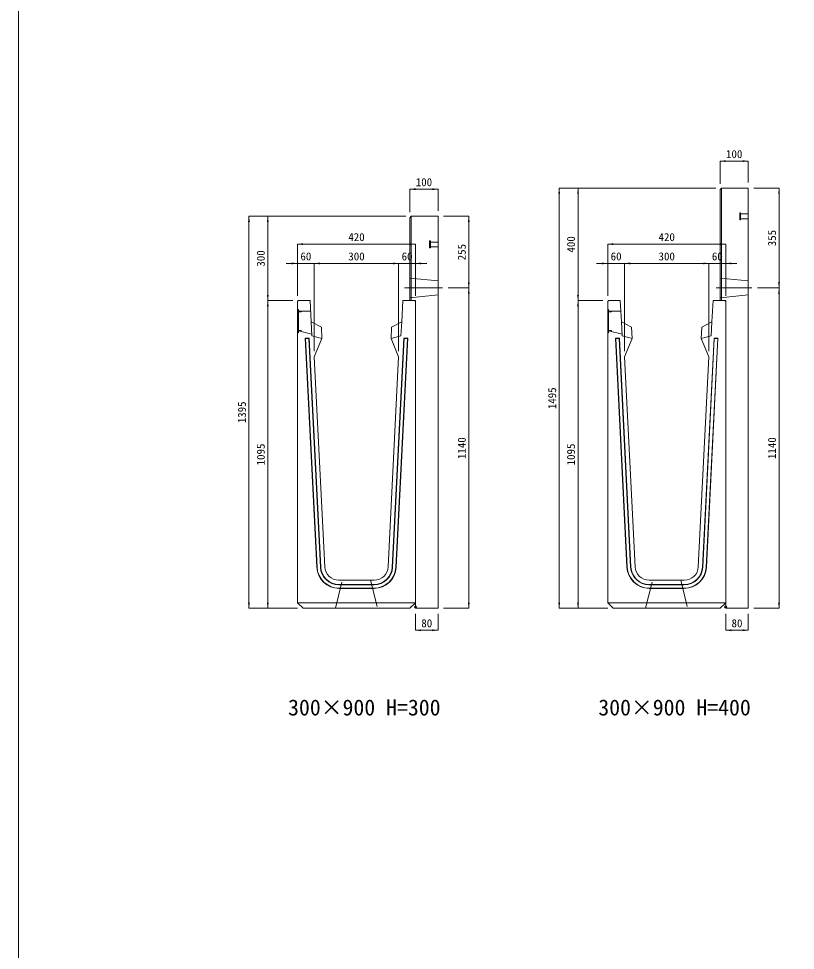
# Model space of a CAD drawing. Units: millimetres at full size; some dimension numbers follow another scale. Extents: x -7442 to 51876, y 9625 to 40052.
# Drawn here: x 5971 to 8734, y 12999 to 16314 of the extents above; entities that cross this region are included whole.
import ezdxf
from ezdxf.enums import TextEntityAlignment as Align

# ---------------------------------------------------------------- set-up
doc = ezdxf.new("R2010")
doc.units = ezdxf.units.MM
doc.header["$LTSCALE"] = 16
doc.header["$PDMODE"] = 32
doc.header["$PDSIZE"] = 8
for name, pattern in [('DASHED', [7.5, 6, -1.5]), ('USER1', [13.5, 7.5, -6]), ('USER2', [285.75, 190.5, -31.75, 31.75, -31.75])]:
    doc.linetypes.add(name, pattern=pattern)
doc.layers.add('0_2', color=7, linetype='Continuous')
for name, color, linetype, lineweight in [('HOLE', 7, 'DASHED', 9), ('KIJUN', 5, 'Continuous', 9), ('WWAY', 5, 'Continuous', 9), ('寸法線', 7, 'Continuous', 9), ('本体', 2, 'Continuous', 13), ('補助線', 8, 'Continuous', 9), ('ｲﾝｻｰﾄ', 3, 'USER1', 9)]:
    doc.layers.add(name, color=color, linetype=linetype, lineweight=lineweight)
doc.styles.add('ＭＳ ゴシック', font='')
doc.styles.get('ＭＳ ゴシック').set_extended_font_data('MS Gothic')

# ---------------------------------------------------------------- blocks, each defined once
blk = doc.blocks.new('filled_arrow')
at = {"color": 0, "linetype": 'Continuous', "lineweight": -2}
blk.add_solid([(7.5, 1.25), (0, 0), (7.5, -1.25)], dxfattribs=at)

msp = doc.modelspace()

# ---------------------------------------------------------------- linework, layer by layer
at = {"layer": 'HOLE'}
for points in [[(7122.77, 14315.92), (7222.77, 14315.92), (7247.77, 14215.92), (7097.77, 14215.92)], [(8226.32, 14315.92), (8326.32, 14315.92), (8351.32, 14215.92), (8201.32, 14215.92)]]:
    msp.add_lwpolyline(points, close=True, dxfattribs=at)
at = {"layer": 'KIJUN'}
for p, q in [((6990.41, 15176.92), (6991.47, 15175.92)), ((7003.48, 15175.92), (7004.43, 15176.92)), ((7004.43, 15176.92), (7045.4, 14362.66)), ((7354.08, 15175.92), (7313.13, 14362)), ((7342.06, 15175.92), (7341.11, 15176.92)), ((7355.13, 15176.92), (7354.08, 15175.92)), ((8093.96, 15176.92), (8095.02, 15175.92)), ((8107.03, 15175.92), (8107.98, 15176.92)), ((8107.98, 15176.92), (8148.95, 14362.66)), ((8457.63, 15175.92), (8416.68, 14362)), ((8445.61, 15175.92), (8444.66, 15176.92)), ((8458.68, 15176.92), (8457.63, 15175.92)), ((7110.32, 14300.92), (7235.22, 14300.92)), ((7110.32, 14299.92), (7235.22, 14299.92)), ((8213.87, 14300.92), (8338.77, 14300.92)), ((8213.87, 14299.92), (8338.77, 14299.92)), ((7235.22, 14287.92), (7110.32, 14287.92)), ((7235.22, 14286.92), (7110.32, 14286.92)), ((8338.77, 14287.92), (8213.87, 14287.92)), ((8338.77, 14286.92), (8213.87, 14286.92))]:
    msp.add_line(p, q, dxfattribs=at)
at = {"layer": 'KIJUN', "color": 7, "lineweight": 13}
for p, q in [((7235.22, 14315.92), (7110.32, 14315.92)), ((8338.77, 14315.92), (8213.87, 14315.92))]:
    msp.add_line(p, q, dxfattribs=at)
at = {"layer": 'KIJUN', "color": 7}
for p, q in [((6962.77, 14235.92), (7382.77, 14235.92)), ((8066.32, 14235.92), (8486.32, 14235.92))]:
    msp.add_line(p, q, dxfattribs=at)
at = {"layer": 'KIJUN', "color": 7, "lineweight": 13}
for points in [[(7060.38, 14363.41), (7022.77, 15110.92), (7049.77, 15175.92), (7047.77, 15215.92), (7011.77, 15235.92), (7007.77, 15310.92), (6965.77, 15310.92), (6962.77, 15307.92), (6962.77, 14235.92), (6982.77, 14215.92), (7362.77, 14215.92), (7382.77, 14235.92), (7382.77, 15307.92), (7379.77, 15310.92), (7337.77, 15310.92), (7333.77, 15235.92), (7297.77, 15215.92), (7295.77, 15175.92), (7322.77, 15110.92), (7285.16, 14363.41)], [(8163.93, 14363.41), (8126.32, 15110.92), (8153.32, 15175.92), (8151.32, 15215.92), (8115.32, 15235.92), (8111.32, 15310.92), (8069.32, 15310.92), (8066.32, 15307.92), (8066.32, 14235.92), (8086.32, 14215.92), (8466.32, 14215.92), (8486.32, 14235.92), (8486.32, 15307.92), (8483.32, 15310.92), (8441.32, 15310.92), (8437.32, 15235.92), (8401.32, 15215.92), (8399.32, 15175.92), (8426.32, 15110.92), (8388.71, 14363.41)]]:
    msp.add_lwpolyline(points, dxfattribs=at)
at = {"layer": 'KIJUN', "color": 7, "linetype": 'DASHED', "lineweight": 13}
for points in [[(7049.77, 15175.92), (7014.44, 15185.92), (7011.77, 15235.92)], [(7295.77, 15175.92), (7331.1, 15185.92), (7333.77, 15235.92)], [(8153.32, 15175.92), (8117.99, 15185.92), (8115.32, 15235.92)], [(8399.32, 15175.92), (8434.66, 15185.92), (8437.32, 15235.92)]]:
    msp.add_lwpolyline(points, dxfattribs=at)
at = {"layer": 'KIJUN'}
for points in [[(7031.42, 14361.95), (6990.41, 15176.92), (7004.43, 15176.92)], [(7032.42, 14362), (6991.47, 15175.92), (7003.48, 15175.92), (7044.4, 14362.6)], [(7300.14, 14362.66), (7341.11, 15176.92), (7355.13, 15176.92), (7314.12, 14361.95)], [(7301.14, 14362.6), (7342.06, 15175.92), (7354.08, 15175.92)], [(8134.97, 14361.95), (8093.96, 15176.92), (8107.98, 15176.92)], [(8135.97, 14362), (8095.02, 15175.92), (8107.03, 15175.92), (8147.95, 14362.6)], [(8403.69, 14362.66), (8444.66, 15176.92), (8458.68, 15176.92), (8417.67, 14361.95)], [(8404.69, 14362.6), (8445.61, 15175.92), (8457.63, 15175.92)]]:
    msp.add_lwpolyline(points, dxfattribs=at)
for centre, radius, start, end in [((7110.32, 14365.92), 79, 182.88038, 270), ((7110.32, 14365.92), 78, 182.88038, 270), ((7110.32, 14365.92), 66, 182.88038, 270), ((7110.32, 14365.92), 65, 182.88038, 270), ((7235.22, 14365.92), 65, 270, 357.11962), ((7235.22, 14365.92), 66, 270, 357.11962), ((7235.22, 14365.92), 78, 270, 357.11962), ((7235.22, 14365.92), 79, 270, 357.11962), ((8213.87, 14365.92), 79, 182.88038, 270), ((8213.87, 14365.92), 78, 182.88038, 270), ((8213.87, 14365.92), 66, 182.88038, 270), ((8213.87, 14365.92), 65, 182.88038, 270), ((8338.77, 14365.92), 65, 270, 357.11962), ((8338.77, 14365.92), 66, 270, 357.11962), ((8338.77, 14365.92), 78, 270, 357.11962), ((8338.77, 14365.92), 79, 270, 357.11962)]:
    msp.add_arc(centre, radius, start, end, dxfattribs=at)
at = {"layer": 'KIJUN', "color": 7, "lineweight": 13}
for centre, start, end in [((7110.32, 14365.92), 182.88038, 270), ((7235.22, 14365.92), 270, 357.11962), ((8213.87, 14365.92), 182.88038, 270), ((8338.77, 14365.92), 270, 357.11962)]:
    msp.add_arc(centre, 50, start, end, dxfattribs=at)
at = {"layer": 'WWAY', "color": 7, "linetype": 'DASHED', "lineweight": 13}
for points in [[(6962.77, 15280.92), (6965.97, 15278.92), (6965.97, 15196.92), (6962.77, 15194.92)], [(7009.8, 15272.92), (6965.97, 15272.92), (6965.97, 15278.92), (6962.77, 15280.92)], [(8066.32, 15280.92), (8069.52, 15278.92), (8069.52, 15196.92), (8066.32, 15194.92)], [(8113.35, 15272.92), (8069.52, 15272.92), (8069.52, 15278.92), (8066.32, 15280.92)], [(6962.77, 15194.92), (6965.97, 15196.92), (6965.97, 15202.92), (7014.17, 15190.92)], [(8066.32, 15194.92), (8069.52, 15196.92), (8069.52, 15202.92), (8117.72, 15190.92)]]:
    msp.add_lwpolyline(points, dxfattribs=at)
at = {"layer": 'WWAY'}
for points in [[(6963.97, 15277.92), (6965.97, 15277.92), (6965.97, 15197.92), (6963.97, 15197.92)], [(6965.97, 15272.92), (6975.97, 15272.92), (6975.97, 15270.92), (6965.97, 15270.92)], [(8067.52, 15277.92), (8069.52, 15277.92), (8069.52, 15197.92), (8067.52, 15197.92)], [(8069.52, 15272.92), (8079.52, 15272.92), (8079.52, 15270.92), (8069.52, 15270.92)], [(6965.97, 15204.92), (6975.97, 15204.92), (6975.97, 15202.92), (6965.97, 15202.92)], [(8069.52, 15204.92), (8079.52, 15204.92), (8079.52, 15202.92), (8069.52, 15202.92)]]:
    msp.add_lwpolyline(points, close=True, dxfattribs=at)
at = {"layer": '寸法線'}
for p, q in [((8466.32, 15807.36), (8566.32, 15807.36)), ((8466.32, 15725.92), (8466.32, 15807.36)), ((8566.32, 15730.92), (8566.32, 15807.36)), ((7362.77, 15707.36), (7462.77, 15707.36)), ((7362.77, 15625.92), (7362.77, 15707.36)), ((7462.77, 15630.92), (7462.77, 15707.36)), ((7893.85, 14215.92), (7893.85, 15710.92)), ((8451.32, 15710.92), (7893.85, 15710.92)), ((7960.74, 15310.92), (7960.74, 15710.92)), ((8451.32, 15710.92), (7960.74, 15710.92)), ((8586.32, 15710.92), (8675.75, 15710.92)), ((8675.75, 15355.92), (8675.75, 15710.92)), ((6790.3, 14215.92), (6790.3, 15610.92)), ((7347.77, 15610.92), (6790.3, 15610.92)), ((6857.19, 15310.92), (6857.19, 15610.92)), ((7347.77, 15610.92), (6857.19, 15610.92)), ((7482.77, 15610.92), (7572.2, 15610.92)), ((7572.2, 15355.92), (7572.2, 15610.92)), ((6962.77, 15511.93), (7382.77, 15511.93)), ((6962.77, 15327.92), (6962.77, 15511.93)), ((7382.77, 15327.92), (7382.77, 15511.93)), ((8066.32, 15511.93), (8486.32, 15511.93)), ((8066.32, 15327.92), (8066.32, 15511.93)), ((8486.32, 15327.92), (8486.32, 15511.93)), ((6922.77, 15443.25), (7062.77, 15443.25)), ((6962.77, 15327.92), (6962.77, 15443.25)), ((7022.77, 15443.25), (7322.77, 15443.25)), ((7022.77, 15130.92), (7022.77, 15443.25)), ((7022.77, 15130.92), (7022.77, 15443.25)), ((7282.77, 15443.25), (7422.77, 15443.25)), ((7322.77, 15130.92), (7322.77, 15443.25)), ((7322.77, 15130.92), (7322.77, 15443.25)), ((7382.77, 15327.92), (7382.77, 15443.25)), ((8026.32, 15443.25), (8166.32, 15443.25)), ((8066.32, 15327.92), (8066.32, 15443.25)), ((8126.32, 15443.25), (8426.32, 15443.25)), ((8126.32, 15130.92), (8126.32, 15443.25)), ((8126.32, 15130.92), (8126.32, 15443.25)), ((8386.32, 15443.25), (8526.32, 15443.25)), ((8426.32, 15130.92), (8426.32, 15443.25)), ((8426.32, 15130.92), (8426.32, 15443.25)), ((8486.32, 15327.92), (8486.32, 15443.25)), ((7498.59, 15355.92), (7572.2, 15355.92)), ((7498.59, 15355.92), (7572.2, 15355.92)), ((7572.2, 14215.92), (7572.2, 15355.92)), ((8598.71, 15355.92), (8675.75, 15355.92)), ((8598.71, 15355.92), (8675.75, 15355.92)), ((8675.75, 14215.92), (8675.75, 15355.92)), ((6857.19, 14215.92), (6857.19, 15310.92)), ((6945.77, 15310.92), (6857.19, 15310.92)), ((6945.77, 15310.92), (6857.19, 15310.92)), ((7960.74, 14215.92), (7960.74, 15310.92)), ((8049.32, 15310.92), (7960.74, 15310.92)), ((8049.32, 15310.92), (7960.74, 15310.92)), ((6962.77, 14215.92), (6790.3, 14215.92)), ((6962.77, 14215.92), (6857.19, 14215.92)), ((7382.77, 14195.92), (7382.77, 14137.8)), ((7462.77, 14195.92), (7462.77, 14137.8)), ((7482.77, 14215.92), (7572.2, 14215.92)), ((8066.32, 14215.92), (7893.85, 14215.92)), ((8066.32, 14215.92), (7960.74, 14215.92)), ((8486.32, 14195.92), (8486.32, 14137.8)), ((8566.32, 14195.92), (8566.32, 14137.8)), ((8586.32, 14215.92), (8675.75, 14215.92)), ((7382.77, 14137.8), (7462.77, 14137.8)), ((8486.32, 14137.8), (8566.32, 14137.8))]:
    msp.add_line(p, q, dxfattribs=at)
at = {"layer": '寸法線', "linetype": 'USER2'}
for p, q in [((7478.59, 15355.92), (7344.1, 15355.92)), ((8578.71, 15355.92), (8452.44, 15355.92))]:
    msp.add_line(p, q, dxfattribs=at)
at = {"layer": '本体', "color": 4, "lineweight": 5}
for p, q in [((8471.32, 15710.92), (8471.32, 15310.92)), ((7367.77, 15610.92), (7367.77, 15310.92))]:
    msp.add_line(p, q, dxfattribs=at)
at = {"layer": '本体', "linetype": 'USER1', "lineweight": 9}
for p, q in [((7362.77, 15390.92), (7462.77, 15380.92)), ((8466.32, 15390.92), (8566.32, 15380.92)), ((7362.77, 15320.92), (7462.77, 15330.92)), ((8466.32, 15320.92), (8566.32, 15330.92))]:
    msp.add_line(p, q, dxfattribs=at)
at = {"layer": '本体'}
for points in [[(8466.32, 15705.92), (8471.32, 15710.92), (8566.32, 15710.92), (8566.32, 14215.92), (8486.32, 14215.92), (8486.32, 15310.92), (8466.32, 15310.92)], [(7362.77, 15605.92), (7367.77, 15610.92), (7462.77, 15610.92), (7462.77, 14215.92), (7382.77, 14215.92), (7382.77, 15310.92), (7362.77, 15310.92)]]:
    msp.add_lwpolyline(points, close=True, dxfattribs=at)
at = {"layer": '補助線', "color": 1, "lineweight": 13}
msp.add_lwpolyline([(5970.98, 20302.08), (16939.06, 20302.08), (16939.06, 9624.67), (5970.98, 9624.67)], close=True, dxfattribs=at)
at = {"layer": '補助線'}
for p in [(7382.77, 14220.92), (8486.32, 14220.92)]:
    msp.add_point(p, dxfattribs=at)
at = {"layer": 'ｲﾝｻｰﾄ'}
for p, q in [((8536.32, 15623.42), (8536.32, 15598.42)), ((8539.32, 15623.42), (8536.32, 15623.42)), ((8539.32, 15623.42), (8539.32, 15598.42)), ((8566.32, 15619.42), (8539.32, 15619.42)), ((8566.32, 15619.42), (8566.32, 15602.42)), ((8539.32, 15598.42), (8536.32, 15598.42)), ((8566.32, 15602.42), (8539.32, 15602.42)), ((7432.77, 15523.42), (7432.77, 15498.42)), ((7435.77, 15523.42), (7432.77, 15523.42)), ((7435.77, 15523.42), (7435.77, 15498.42)), ((7462.77, 15519.42), (7435.77, 15519.42)), ((7462.77, 15519.42), (7462.77, 15502.42)), ((7435.77, 15498.42), (7432.77, 15498.42)), ((7462.77, 15502.42), (7435.77, 15502.42))]:
    msp.add_line(p, q, dxfattribs=at)

# ---------------------------------------------------------------- block references
at = {"layer": '寸法線', "xscale": 2.67, "yscale": 2.67}
for p in [(8466.32, 15807.36), (7362.77, 15707.36), (6962.77, 15511.93), (8066.32, 15511.93), (7022.77, 15443.25), (7022.77, 15443.25), (7382.77, 15443.25), (8126.32, 15443.25), (8126.32, 15443.25), (8486.32, 15443.25), (7382.77, 14137.8), (8486.32, 14137.8)]:
    msp.add_blockref('filled_arrow', p, dxfattribs=at)
for p, rotation in [((8566.32, 15807.36), 180), ((7462.77, 15707.36), 180), ((7893.85, 15710.92), 270), ((7960.74, 15710.92), 270), ((8675.75, 15710.92), 270), ((6790.3, 15610.92), 270), ((6857.19, 15610.92), 270), ((7572.2, 15610.92), 270), ((7382.77, 15511.93), 180), ((8486.32, 15511.93), 180), ((6962.77, 15443.25), 180), ((7322.77, 15443.25), 180), ((7322.77, 15443.25), 180), ((8066.32, 15443.25), 180), ((8426.32, 15443.25), 180), ((8426.32, 15443.25), 180), ((7572.2, 15355.92), 90), ((7572.2, 15355.92), 270), ((8675.75, 15355.92), 90), ((8675.75, 15355.92), 270), ((6857.19, 15310.92), 90), ((7960.74, 15310.92), 90), ((6857.19, 15310.92), 270), ((7960.74, 15310.92), 270), ((6790.3, 14215.92), 90), ((6857.19, 14215.92), 90), ((7572.2, 14215.92), 90), ((7893.85, 14215.92), 90), ((7960.74, 14215.92), 90), ((8675.75, 14215.92), 90), ((7462.77, 14137.8), 180), ((8566.32, 14137.8), 180)]:
    msp.add_blockref('filled_arrow', p, dxfattribs=dict(at, rotation=rotation))

# ---------------------------------------------------------------- texts
at = {"layer": '0_2', "style": 'ＭＳ ゴシック'}
for s, p in [('300×900 H=300', (6929.39, 13817.59)), ('300×900 H=400', (8032.94, 13817.59))]:
    msp.add_text(s, height=56.96, dxfattribs=at).set_placement(p, align=Align.BOTTOM_LEFT)
at = {"layer": '寸法線', "style": 'ＭＳ ゴシック'}
for s, p in [('100', (8516.32, 15832.36)), ('100', (7412.77, 15732.36)), ('420', (7172.77, 15536.93)), ('420', (8276.32, 15536.93)), ('60', (6992.77, 15468.25)), ('300', (7172.77, 15468.25)), ('60', (7352.77, 15468.25)), ('60', (8096.32, 15468.25)), ('300', (8276.32, 15468.25)), ('60', (8456.32, 15468.25)), ('80', (7422.77, 14162.8)), ('80', (8526.32, 14162.8))]:
    msp.add_text(s, height=28.48, dxfattribs=at).set_placement(p, align=Align.MIDDLE_CENTER)
for s, p in [('355', (8650.75, 15533.42)), ('400', (7935.74, 15510.92)), ('300', (6832.19, 15460.92)), ('255', (7547.2, 15483.42)), ('1495', (7868.85, 14963.42)), ('1395', (6765.3, 14913.42)), ('1140', (7547.2, 14785.92)), ('1140', (8650.75, 14785.92)), ('1095', (6832.19, 14763.42)), ('1095', (7935.74, 14763.42))]:
    msp.add_text(s, height=28.48, rotation=90, dxfattribs=at).set_placement(p, align=Align.MIDDLE_CENTER)

doc.saveas('drawing.dxf')
